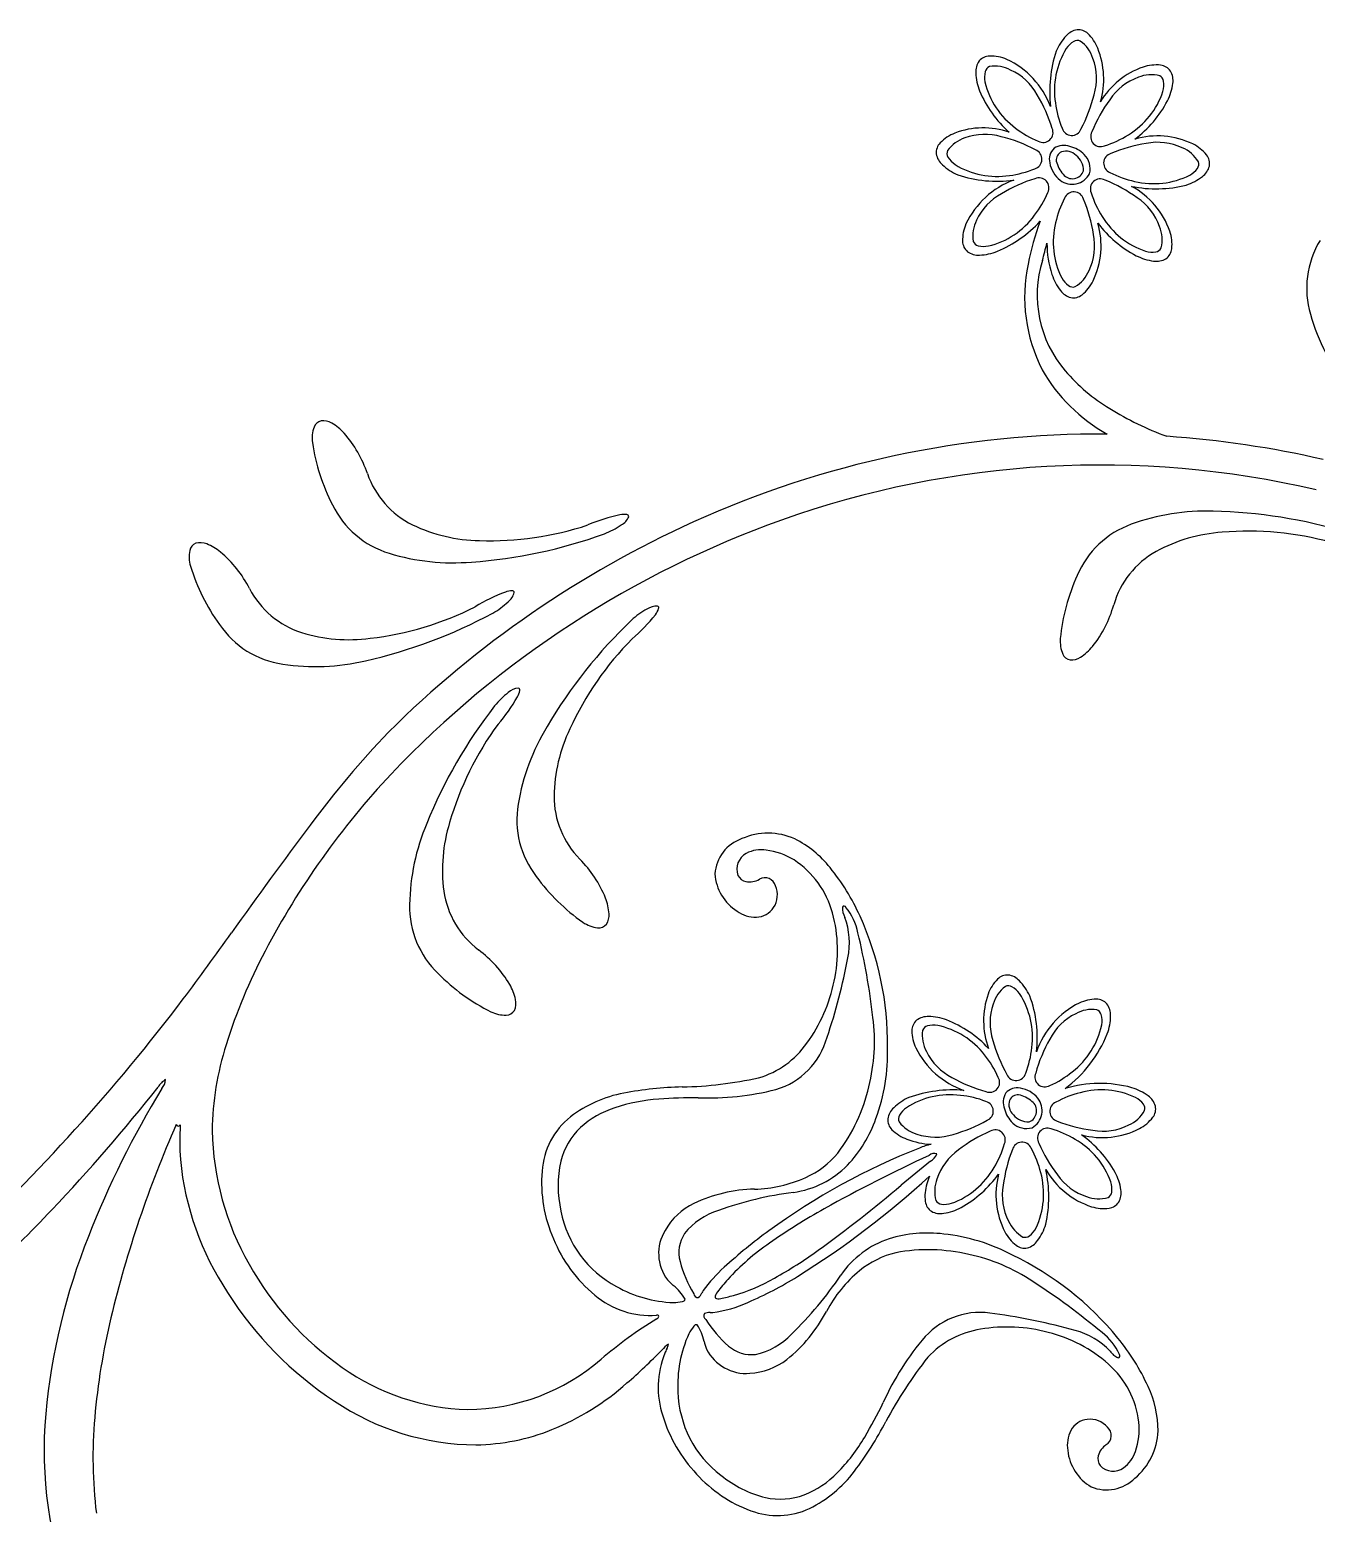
# Model space of a CAD drawing. Extents: x -4 to 4, y -4.07 to 4.07.
# Drawn here: x -1.74 to -0.791, y 2.623 to 3.718 of the extents above; entities that cross this region are included whole.
import ezdxf

# ---------------------------------------------------------------- set-up
doc = ezdxf.new("R2010")
doc.units = 0

msp = doc.modelspace()

# ---------------------------------------------------------------- linework, layer by layer
at = {"color": 7, "linetype": 'CONTINUOUS'}
for centre, radius, start, end in [((-0.945607, 3.686647), 0.04032, 137.426365, 156.633797), ((-0.964908, 3.704831), 0.013809, 99.657866, 138.81091), ((-0.966331, 3.70819), 0.010294, 46.03519, 94.97625), ((-0.979997, 3.693904), 0.030063, 21.231186, 46.190238), ((-0.89085, 3.672513), 0.096589, 161.82668, 186.315463), ((-1.007882, 3.682103), 0.060336, 343.736246, 382.087596), ((-1.028204, 3.687378), 0.01381, 144.658654, 183.81103), ((-1.031587, 3.688747), 0.010293, 91.03246, 139.976365), ((-1.03115, 3.668983), 0.030062, 66.227429, 91.187612), ((-1.045693, 3.639439), 0.062977, 20.882407, 64.953003), ((-0.899216, 3.635087), 0.05901, 109.075297, 149.310201), ((-0.908834, 3.66239), 0.030063, 83.795323, 108.75528), ((-0.90667, 3.682041), 0.010294, 35.006995, 83.949149), ((-1.001698, 3.688168), 0.040322, 182.426369, 201.633345), ((-0.91016, 3.680972), 0.013811, 351.175326, 390.326144), ((-0.960946, 3.706138), 0.084845, 202.768365, 228.283944), ((-0.936497, 3.684076), 0.040324, 333.352721, 352.558787), ((-0.975405, 3.705379), 0.084669, 306.967793, 332.276917), ((-1.046631, 3.614079), 0.030064, 111.22963, 136.189361), ((-1.036495, 3.587263), 0.058731, 71.032721, 110.974043), ((-0.907843, 3.579736), 0.060336, 64.392628, 106.013836), ((-1.060917, 3.627746), 0.010293, 136.035347, 184.978377), ((-1.057557, 3.62917), 0.01381, 189.658864, 228.810349), ((-0.976387, 3.622741), 0.011346, 133.435744, 193.586427), ((-0.97708, 3.619583), 0.013432, 69.788558, 121.951244), ((-0.976175, 3.622341), 0.006417, 112.981427, 187.213978), ((-0.975298, 3.618705), 0.010125, 43.756306, 109.514458), ((-0.977862, 3.609891), 0.022947, 45.940918, 76.331125), ((-0.97647, 3.6145), 0.014058, 359.117524, 412.872), ((-0.972854, 3.615721), 0.015281, 346.28808, 404.232098), ((-0.895061, 3.607179), 0.030066, 38.79601, 63.754835), ((-0.879634, 3.619546), 0.010293, 350.007485, 398.949639), ((-1.039373, 3.648471), 0.040322, 227.427393, 246.633686), ((-0.966647, 3.623958), 0.021128, 190.589886, 231.809897), ((-0.961615, 3.626095), 0.021417, 192.291806, 222.021543), ((-0.970674, 3.617234), 0.008771, 218.627383, 340.342857), ((-0.882856, 3.621258), 0.01381, 306.173855, 345.326453), ((-1.026466, 3.695003), 0.088404, 250.919626, 278.095496), ((-0.99188, 3.54813), 0.063344, 110.454682, 154.854858), ((-0.970901, 3.619062), 0.014653, 233.044835, 331.628979), ((-0.908925, 3.691526), 0.090521, 258.480558, 284.285377), ((-0.899284, 3.642075), 0.040322, 288.351806, 307.558555), ((-0.955978, 3.549437), 0.060747, 19.488682, 61.510828), ((-1.021709, 3.562928), 0.030063, 156.229486, 181.189443), ((-1.061005, 3.638015), 0.090178, 292.821055, 317.443736), ((-0.782064, 3.500739), 0.225793, 160.253183, 168.565446), ((-1.009834, 3.559046), 0.060338, 334.392958, 376.014388), ((-0.8842, 3.626597), 0.084653, 216.9652, 242.279757), ((-1.041474, 3.56249), 0.010293, 181.035645, 229.977143), ((-2.343594, 3.905997), 1.397422, 345.16361, 345.701043), ((-0.916126, 3.560791), 0.073338, 179.946801, 198.276872), ((-0.927179, 3.560036), 0.030064, 353.797354, 378.756858), ((-0.729457, 3.52755), 0.06826, 148.806732, 196.321132), ((-1.040105, 3.565872), 0.01381, 234.655934, 273.808533), ((-1.040894, 3.592376), 0.04032, 272.425509, 291.633168), ((-0.905491, 3.587698), 0.040322, 243.350591, 262.557339), ((-0.908595, 3.561362), 0.01381, 261.176004, 300.328825), ((-0.907527, 3.557873), 0.010293, 305.00747, 353.950281), ((-0.888095, 3.521137), 0.117827, 168.065689, 207.082735), ((-0.910598, 3.522605), 0.08605, 162.714435, 220.538126), ((-0.947494, 3.550487), 0.040321, 198.351579, 217.558783), ((-0.982387, 3.546263), 0.030064, 308.795792, 333.75575), ((-0.968309, 3.53406), 0.013811, 216.17542, 255.327128), ((-0.970022, 3.530837), 0.010293, 260.007704, 308.94942), ((-0.639658, 3.553221), 0.161656, 196.109066, 217.918067), ((-0.883874, 3.529675), 0.125601, 209.674585, 240.855697), ((-0.872025, 3.556164), 0.137177, 220.719406, 238.788941), ((-0.815263, 3.647395), 0.24462, 238.491179, 249.467526), ((-1.523811, 3.422734), 0.007168, 102.60701, 160.532337), ((-1.523849, 3.417743), 0.012083, 58.367836, 97.259766), ((-1.53569, 3.396079), 0.036761, 41.835065, 60.364149), ((-1.507342, 3.416889), 0.024644, 160.481007, 187.576879), ((-1.57317, 3.363344), 0.086522, 18.509619, 41.431182), ((-0.949944, 2.691816), 0.728176, 89.614394, 114.362575), ((-0.95164, 2.678253), 0.741788, 77.051133, 86.090238), ((-1.387108, 3.435168), 0.146256, 188.464656, 207.444263), ((-0.950064, 2.696225), 0.700885, 76.846881, 109.621015), ((-1.428342, 3.41247), 0.066413, 199.032709, 243.568373), ((-1.455398, 3.397362), 0.068259, 205.69984, 253.214241), ((-0.872082, 3.201411), 0.161659, 88.126238, 109.935012), ((-0.874087, 2.99822), 0.364837, 73.054909, 88.854924), ((-0.932302, 2.652424), 0.771337, 114.349321, 134.782148), ((-0.937626, 2.659902), 0.739275, 109.583689, 136.474788), ((-1.406461, 3.460783), 0.11943, 244.485907, 269.102245), ((-1.400874, 3.572615), 0.231368, 268.152597, 288.279352), ((-1.277134, 3.231378), 0.131876, 102.048141, 112.831493), ((-1.33757, 3.401633), 0.059281, 291.137053, 304.771322), ((-1.301715, 3.347021), 0.013651, 81.107504, 102.464464), ((-1.309709, 3.363993), 0.012554, 298.280408, 336.469968), ((-1.299653, 3.359052), 0.001456, 357.183797, 448.098452), ((-0.904164, 3.289127), 0.068262, 109.72316, 157.237341), ((-1.440268, 3.689426), 0.364833, 274.082521, 289.882308), ((-0.852042, 3.228296), 0.119433, 93.835047, 118.451385), ((-0.84073, 3.116893), 0.231375, 74.658142, 94.78467), ((-1.598104, 3.329333), 0.024643, 168.971339, 196.067211), ((-1.615255, 3.332683), 0.007169, 111.102511, 169.027623), ((-1.614556, 3.327741), 0.012083, 66.858156, 105.750086), ((-1.623067, 3.304565), 0.036762, 50.327418, 68.856503), ((-1.655303, 3.266657), 0.086522, 27.001063, 49.922626), ((-1.427853, 3.486606), 0.161656, 253.002427, 274.811202), ((-0.876369, 3.275426), 0.066414, 119.369048, 163.904711), ((-1.48189, 3.365167), 0.146253, 196.956704, 215.93654), ((-0.834028, 3.254871), 0.146257, 155.493452, 174.473287), ((-1.519317, 3.336629), 0.066413, 207.524485, 252.060149), ((-1.343026, 3.179852), 0.131876, 110.540078, 121.32343), ((-1.384414, 3.290595), 0.013652, 89.596714, 110.953674), ((-1.394827, 3.306202), 0.012554, 306.772898, 344.962681), ((-1.384151, 3.3028), 0.001456, 5.678796, 96.591696), ((-1.572008, 3.608782), 0.364827, 282.57423, 298.374245), ((-1.515802, 3.499088), 0.231381, 276.644767, 296.770385), ((-1.427941, 3.339316), 0.059283, 299.630117, 313.263928), ((-1.256219, 3.238805), 0.059278, 118.769593, 132.404774), ((-1.381709, 3.368765), 0.131875, 310.708717, 321.492297), ((-1.277501, 3.280515), 0.012554, 87.067426, 125.259214), ((-1.289134, 3.295234), 0.013652, 321.07671, 342.43367), ((-1.277443, 3.291719), 0.001456, 335.435527, 426.346282), ((-1.023526, 3.317064), 0.086522, 321.506578, 344.428368), ((-1.543844, 3.317692), 0.06826, 214.19144, 261.705621), ((-1.044334, 3.018628), 0.364831, 133.657425, 149.45744), ((-1.504811, 3.387643), 0.11943, 252.977943, 277.594281), ((-1.131346, 3.105938), 0.231377, 135.26125, 155.387323), ((-0.955042, 3.266964), 0.024643, 175.360929, 202.457027), ((-1.52978, 3.410023), 0.161655, 261.493667, 283.302668), ((-0.971189, 3.260283), 0.007169, 202.402762, 260.327659), ((-0.971483, 3.265266), 0.012084, 265.67841, 304.569895), ((-0.984418, 3.286295), 0.036762, 302.572914, 321.101999), ((-1.378444, 3.22003), 0.012554, 95.511981, 133.703992), ((-1.380032, 3.23112), 0.001456, 343.87833, 434.79006), ((-1.35127, 3.181899), 0.059274, 127.212911, 140.849006), ((-1.494476, 3.292023), 0.131872, 319.150512, 329.934321), ((-1.392112, 3.23288), 0.013652, 329.521377, 350.878337), ((-1.109371, 2.995221), 0.364813, 142.099363, 157.900063), ((-0.959725, 2.707412), 0.71325, 136.330281, 143.528618), ((-1.208242, 3.068803), 0.231376, 143.70387, 163.829944), ((-1.220376, 3.120114), 0.161655, 148.728978, 170.537979), ((-1.23396, 3.150769), 0.119431, 154.437829, 179.054167), ((-1.037535, 2.760158), 0.597804, 136.847496, 152.274077), ((-1.312541, 3.135218), 0.068261, 170.32601, 217.840191), ((-1.286962, 3.152708), 0.066413, 179.971573, 224.507236), ((-1.298385, 3.069754), 0.161657, 157.17171, 178.980484), ((-1.316325, 3.098082), 0.119431, 162.880147, 187.496258), ((1.147361, 1.110171), 3.357257, 142.983658, 144.666519), ((-1.204853, 3.093207), 0.029784, 109.14821, 176.015617), ((-1.195305, 3.076862), 0.048495, 66.153855, 113.474647), ((-1.210733, 3.051578), 0.077955, 38.337627, 63.294413), ((-1.205233, 3.098801), 0.013183, 118.082453, 200.289957), ((-1.200568, 3.090112), 0.023045, 80.270402, 118.145186), ((-1.20181, 3.065742), 0.047362, 57.264407, 83.774324), ((-1.395474, 3.044939), 0.086523, 22.108946, 45.030509), ((-1.213313, 3.0487), 0.067919, 15.183461, 56.876276), ((-1.273862, 2.998478), 0.160428, 24.13817, 39.227518), ((-1.248269, 3.179507), 0.146256, 216.095451, 235.075286), ((-1.199302, 3.097635), 0.035343, 183.826465, 237.673724), ((-1.209863, 3.098086), 0.008643, 206.498857, 257.643188), ((-1.209116, 3.104013), 0.014603, 259.756335, 300.307562), ((-1.197665, 3.08437), 0.008134, 15.275109, 120.117542), ((-1.369039, 3.092219), 0.066412, 188.414017, 232.949901), ((-1.349468, 3.063908), 0.036762, 3.175343, 21.704428), ((-1.205506, 3.079848), 0.017045, 326.702616, 383.018609), ((-1.391773, 3.071162), 0.06826, 178.767975, 226.282156), ((-1.204115, 3.087772), 0.024464, 234.845705, 270.386239), ((-1.20479, 3.079597), 0.01631, 272.951337, 326.059518), ((-1.249437, 3.038854), 0.105362, 347.584151, 375.205994), ((-1.318207, 3.080012), 0.024643, 235.963754, 263.059626), ((-1.320312, 3.062665), 0.007169, 263.006112, 320.931009), ((-1.324796, 3.064855), 0.012083, 326.280389, 365.172097), ((-1.335438, 2.969809), 0.228347, 359.375059, 384.384386), ((-3.162883, 4.160405), 1.923099, 322.997091, 324.797059), ((-1.205301, 2.847648), 0.408596, 152.188811, 162.684471), ((-1.460551, 2.969687), 0.086522, 30.551705, 53.473268), ((-1.3347, 3.124409), 0.146255, 224.538607, 243.518442), ((-1.41783, 2.995205), 0.036762, 11.618005, 30.146862), ((-1.260144, 3.038848), 0.11584, 323.783475, 348.725541), ((-1.00457, 2.99645), 0.030066, 135.236286, 160.195564), ((-1.01859, 3.010393), 0.010293, 86.445549, 135.388579), ((-1.019929, 3.006998), 0.01381, 42.614579, 81.766287), ((-1.038775, 2.988337), 0.040326, 24.792248, 43.998086), ((-2.757257, 3.858349), 1.417372, 312.748136, 322.879675), ((-1.393565, 2.999764), 0.012084, 334.725094, 373.616802), ((-0.977513, 2.986983), 0.058731, 160.449174, 200.392496), ((-1.084969, 2.974281), 0.088404, 353.327687, 380.503783), ((-0.952814, 2.972808), 0.030063, 90.235109, 115.195745), ((-0.952868, 2.992577), 0.010294, 41.446193, 90.388566), ((-1.389272, 3.015725), 0.024643, 244.40619, 271.502061), ((-1.388807, 2.998256), 0.007169, 271.44795, 329.373277), ((-1.077392, 2.976207), 0.01381, 87.614279, 126.767545), ((-1.077523, 2.949688), 0.040323, 69.789893, 88.997324), ((-0.937277, 2.943351), 0.06335, 116.569994, 160.967523), ((-0.956216, 2.991124), 0.013811, 357.615768, 396.767254), ((-0.982733, 2.991254), 0.040322, 339.791762, 358.998966), ((-1.078845, 2.979554), 0.010294, 131.447307, 180.389462), ((-1.059074, 2.979607), 0.030064, 180.235562, 205.195292), ((-1.094471, 2.908505), 0.084842, 43.139529, 68.65692), ((-1.387673, 2.902655), 0.218124, 162.220729, 179.175636), ((-1.220727, 3.008027), 0.065847, 286.192519, 325.15547), ((-1.032165, 3.012364), 0.094044, 306.603446, 338.124863), ((-1.246911, 2.963321), 0.139863, 339.705721, 361.637812), ((-1.0299, 2.994885), 0.062982, 206.472663, 250.541713), ((-2.683488, 3.756367), 1.32167, 316.548929, 321.739497), ((-1.034825, 2.567491), 0.711536, 148.727922, 158.548362), ((-1.632707, 2.930439), 0.01501, 119.536032, 150.018558), ((-1.651086, 2.944304), 0.01101, 317.394683, 355.800178), ((-1.25145, 2.658055), 0.280054, 91.47471, 100.380635), ((-1.265269, 3.230165), 0.292223, 271.296312, 282.430884), ((-1.059117, 2.839266), 0.096586, 85.107914, 109.59851), ((-1.011484, 2.926011), 0.011346, 77.837285, 137.991602), ((-1.01246, 2.916241), 0.021131, 39.614997, 80.833012), ((-0.95034, 2.850862), 0.089777, 74.793724, 106.667445), ((-0.938531, 2.89892), 0.040323, 53.866864, 73.073385), ((-1.283746, 2.839887), 0.095384, 100.979019, 127.03974), ((-1.074606, 2.893649), 0.040323, 114.791643, 133.998619), ((-1.008344, 2.926781), 0.013432, 149.473224, 201.635474), ((-1.007424, 2.925021), 0.010125, 161.905612, 227.670932), ((-1.011079, 2.925807), 0.006418, 84.212113, 158.43828), ((-1.01447, 2.911158), 0.021419, 49.405767, 79.133026), ((-1.005837, 2.920435), 0.008772, 291.0892, 412.792406), ((-1.007671, 2.920617), 0.014655, 299.800394, 398.376964), ((-0.922626, 2.92014), 0.013811, 16.097043, 55.249196), ((-1.305972, 2.872023), 0.056368, 128.683493, 176.064438), ((-1.205929, 2.946086), 0.095467, 316.460895, 340.876491), ((-1.09666, 2.913832), 0.010293, 176.447605, 225.390416), ((-1.093266, 2.912492), 0.013811, 132.613648, 171.765579), ((-0.998673, 2.927804), 0.022949, 195.093474, 225.482781), ((-1.003246, 2.9263), 0.014061, 218.554624, 272.302161), ((-0.935177, 2.933911), 0.030066, 297.668256, 322.62776), ((-0.919447, 2.921931), 0.010293, 322.474441, 371.41769), ((-0.846224, 2.564964), 0.858602, 156.274313, 166.346152), ((-1.63071, 2.910745), 0.001581, 191.510488, 331.054724), ((-1.410438, 2.898367), 0.219196, 176.963114, 183.656566), ((-1.399616, 2.909866), 0.206199, 181.131808, 209.836748), ((-1.082719, 2.927849), 0.030063, 225.23547, 250.19588), ((-1.004377, 2.922653), 0.015284, 227.193286, 285.132578), ((-1.013052, 2.833748), 0.084662, 29.144947, 54.457694), ((-0.948638, 2.961026), 0.060334, 255.408988, 297.033522), ((-0.898061, 2.42337), 0.504892, 111.56181, 125.981061), ((-1.073182, 2.948895), 0.053127, 248.208331, 268.044639), ((-1.049614, 2.805178), 0.094108, 105.645974, 111.176922), ((-1.416672, 2.904571), 0.213472, 185.425427, 213.620579), ((-1.186393, 2.929269), 0.069732, 278.043227, 315.420138), ((-1.259736, 2.867412), 0.102821, 175.269711, 203.781736), ((-1.529588, 3.367598), 0.67156, 302.005819, 312.477008), ((-1.035129, 2.854604), 0.044614, 156.644947, 164.608146), ((-1.094066, 2.922963), 0.084658, 299.145717, 324.459143), ((-0.966783, 2.858555), 0.060342, 165.412196, 207.031408), ((-1.078566, 2.856855), 0.090517, 347.138951, 372.946034), ((-0.937693, 2.907429), 0.060749, 209.913548, 251.935917), ((-0.974689, 2.856005), 0.040324, 8.865593, 28.072114), ((-1.142001, 2.595046), 0.267429, 97.441256, 109.638313), ((-1.049442, 2.857489), 0.030065, 162.668463, 187.628194), ((-0.948437, 2.859763), 0.01381, 331.095592, 370.247745), ((-1.069035, 2.854838), 0.010294, 187.476115, 236.418707), ((-1.071812, 2.884607), 0.040326, 278.866319, 298.072157), ((-0.947574, 2.878375), 0.030066, 252.667689, 277.626967), ((-0.944922, 2.858781), 0.010293, 277.475864, 326.418674), ((-2.402791, 3.487817), 0.933205, 308.240986, 316.666314), ((-1.216325, 2.797074), 0.052216, 107.330585, 141.162882), ((-1.068053, 2.858353), 0.013811, 241.097469, 280.248509), ((-1.028896, 2.848447), 0.040323, 323.866047, 343.073023), ((-1.262667, 2.653908), 0.467882, 158.193867, 174.738445), ((-1.255461, 2.86636), 0.106343, 202.334, 230.392123), ((-1.235762, 2.815804), 0.025444, 146.575315, 195.015976), ((-0.984897, 2.542066), 0.357824, 125.895746, 132.728877), ((-1.0841, 2.759747), 0.069733, 108.221633, 145.598544), ((-1.077706, 2.734774), 0.095469, 82.764746, 107.180116), ((-1.080458, 2.690396), 0.13987, 62.005025, 83.936208), ((-0.993907, 2.845092), 0.030065, 207.669558, 232.629289), ((-1.005885, 2.829363), 0.010294, 232.475408, 281.417125), ((-1.007676, 2.832542), 0.01381, 286.097143, 325.249074), ((-1.379056, 2.918121), 0.228161, 209.066069, 235.077923), ((-1.171901, 2.832626), 0.091483, 194.829203, 211.089451), ((-1.160713, 2.728441), 0.101658, 131.213558, 144.341001), ((-1.113951, 2.608195), 0.228352, 39.257279, 64.26638), ((-1.322836, 3.039667), 0.283901, 293.364849, 301.699314), ((-1.36387, 2.947912), 0.26743, 314.00363, 326.200914), ((-1.368746, 2.929617), 0.267309, 212.402981, 236.703462), ((-1.282236, 2.832924), 0.063517, 229.771306, 274.097106), ((-1.246993, 2.785865), 0.003285, 188.380476, 272.544019), ((-1.251626, 2.788845), 0.007877, 307.342765, 338.585065), ((-1.205627, 2.765209), 0.043886, 149.16543, 151.768151), ((-1.238888, 2.763643), 0.007876, 85.064666, 116.309666), ((-1.239651, 2.815343), 0.043877, 271.881322, 274.484501), ((-1.248256, 2.862618), 0.09181, 277.532913, 294.457505), ((-1.182632, 2.64954), 0.511744, 166.656884, 175.014236), ((-1.099168, 2.478088), 0.339475, 121.701834, 130.28531), ((-1.277177, 2.768279), 0.001392, 23.813953, 111.986053), ((-1.278459, 2.76936), 0.002608, 290.124472, 348.529088), ((-1.239503, 2.769116), 0.003286, 151.102888, 235.257447), ((-1.164265, 2.81564), 0.091482, 212.5522, 228.812675), ((-1.018657, 2.645011), 0.115841, 74.916155, 99.858447), ((-1.215843, 2.791618), 0.052216, 282.479122, 316.311644), ((-1.028773, 2.694015), 0.065848, 98.486938, 137.450111), ((-1.013898, 2.654603), 0.105363, 48.435669, 76.057511), ((-1.060924, 2.650641), 0.160434, 24.414502, 39.503622), ((-1.565029, 3.027664), 0.406729, 310.746339, 315.750902), ((-1.208739, 2.716289), 0.06772, 158.141692, 198.009875), ((-1.2602, 2.733693), 0.016885, 121.01438, 142.988255), ((-1.174316, 2.699121), 0.106106, 154.556185, 156.457674), ((-1.275318, 2.7485), 0.006427, 323.825295, 357.002131), ((-1.20769, 2.765887), 0.025444, 228.625142, 277.066241), ((-0.849511, 2.555479), 0.292219, 141.210367, 152.345168), ((-1.412699, 2.866665), 0.166722, 234.434614, 268.475861), ((-1.417683, 2.850824), 0.150823, 270.208925, 311.031924), ((-0.989037, 2.6826), 0.06792, 6.765523, 48.458338), ((-1.427246, 2.863203), 0.192223, 292.085736, 311.628802), ((-0.985314, 2.683633), 0.077957, 0.347965, 25.304298), ((-1.41, 2.862282), 0.188396, 235.948176, 269.699973), ((-1.436561, 2.669545), 0.293287, 174.66523, 201.736694), ((-1.167767, 2.727844), 0.11027, 197.137413, 223.222566), ((-1.358697, 2.664217), 0.33507, 174.897983, 187.010708), ((-1.413408, 2.831708), 0.157839, 270.878858, 291.729743), ((-1.356004, 2.821867), 0.280056, 323.261177, 332.167102), ((-0.949944, 2.673494), 0.024464, 153.254741, 188.795722), ((-0.957568, 2.676519), 0.016311, 97.58122, 150.68875), ((-0.957661, 2.675766), 0.017045, 40.62194, 96.936208), ((-0.950128, 2.680784), 0.008134, 303.524423, 408.36704), ((-0.955805, 2.686232), 0.048494, 310.165983, 357.487873), ((-0.968658, 2.685341), 0.047362, 339.866936, 366.377079), ((-0.937611, 2.661803), 0.014602, 123.333455, 163.886459), ((-0.938967, 2.673428), 0.035344, 185.967593, 239.813768), ((-0.943254, 2.663765), 0.008643, 165.997335, 217.142973), ((-0.946273, 2.675634), 0.023047, 305.499593, 343.371032), ((-1.173673, 2.719205), 0.100074, 221.933753, 249.870632), ((-1.207416, 2.7122), 0.095387, 296.602601, 322.662643), ((-0.940557, 2.667596), 0.013183, 223.353092, 305.559188), ((-0.945401, 2.670422), 0.029787, 247.628385, 314.492219), ((-1.18838, 2.677415), 0.055779, 249.281668, 295.119384)]:
    msp.add_arc(centre, radius, start, end, dxfattribs=at)
at = {"color": 2, "linetype": 'CONTINUOUS'}
for centre, radius, start, end in [((-0.924669, 3.673517), 0.059269, 148.414552, 188.813857), ((-0.959897, 3.693986), 0.018567, 121.716412, 145.282636), ((-0.966909, 3.705226), 0.00532, 66.725365, 121.110976), ((-0.979523, 3.689668), 0.02519, 17.648901, 54.253318), ((-1.0299, 3.686242), 0.00532, 111.720343, 166.107253), ((-1.027818, 3.666322), 0.025189, 62.649725, 99.253472), ((-0.995275, 3.682553), 0.042405, 343.491099, 380.357946), ((-1.016995, 3.683254), 0.018565, 166.719533, 190.287572), ((-0.977613, 3.693686), 0.059265, 193.412366, 233.813892), ((-1.033925, 3.650153), 0.042404, 28.491063, 65.35925), ((-0.907714, 3.643388), 0.042406, 109.626239, 146.49331), ((-0.912384, 3.660031), 0.025189, 75.73124, 112.336997), ((-0.908569, 3.679693), 0.00532, 8.873607, 63.260733), ((-0.921685, 3.677844), 0.018565, 344.697687, 368.266405), ((-1.090132, 3.613869), 0.10923, 16.869403, 31.155336), ((-1.060704, 3.696649), 0.10926, 331.872841, 346.154893), ((-0.960005, 3.691679), 0.059266, 301.170781, 341.57253), ((-0.911386, 3.673521), 0.072425, 187.206105, 202.575649), ((-0.854876, 3.602317), 0.109254, 143.829922, 158.112887), ((-1.042394, 3.614551), 0.025192, 107.650576, 144.251642), ((-1.03528, 3.598803), 0.042404, 73.49054, 110.358504), ((-1.049375, 3.533376), 0.109257, 61.872541, 76.154821), ((-0.96822, 3.703088), 0.072428, 232.208073, 247.576704), ((-0.992319, 3.642583), 0.00735, 241.304849, 383.952139), ((-0.971207, 3.647781), 0.00735, 196.313441, 338.944088), ((-0.949824, 3.639486), 0.00735, 151.035203, 293.677349), ((-0.968532, 3.701847), 0.072408, 287.405481, 302.779359), ((-1.057953, 3.627167), 0.005319, 156.719518, 211.107077), ((-1.000508, 3.62287), 0.00735, 286.309718, 428.949746), ((-0.940239, 3.619969), 0.00735, 106.034843, 248.676384), ((-0.899382, 3.526554), 0.109249, 98.830469, 113.114119), ((-0.907703, 3.592953), 0.042405, 64.626692, 101.493986), ((-0.899237, 3.608023), 0.025189, 30.732424, 67.338405), ((-1.046713, 3.634181), 0.018568, 211.718591, 235.284361), ((-1.026244, 3.669404), 0.059266, 238.413156, 278.814016), ((-1.026245, 3.682673), 0.072407, 277.205519, 292.579169), ((-0.89322, 3.627198), 0.018567, 299.698109, 323.266147), ((-0.882637, 3.619229), 0.005319, 323.873718, 378.261277), ((-0.966595, 3.503942), 0.109233, 106.869649, 121.155353), ((-0.995311, 3.601758), 0.00735, 331.309918, 473.947071), ((-0.950082, 3.601027), 0.00735, 61.040423, 203.672129), ((-0.987245, 3.506084), 0.109246, 53.830498, 68.114605), ((-0.909365, 3.677313), 0.072428, 242.408173, 257.77726), ((-0.910534, 3.664076), 0.059267, 256.172103, 296.57274), ((-1.002879, 3.560151), 0.042405, 118.492139, 155.359433), ((-1.055802, 3.625848), 0.072412, 322.207173, 337.579226), ((-0.912244, 3.560563), 0.072439, 152.408082, 167.774887), ((-0.969598, 3.591443), 0.00735, 16.036468, 158.678614), ((-1.063019, 3.550585), 0.109255, 8.830217, 23.113182), ((-0.88767, 3.619759), 0.072464, 197.411581, 212.773595), ((-0.94618, 3.558917), 0.042406, 19.627015, 56.493862), ((-1.046414, 3.616466), 0.059268, 283.412444, 323.813081), ((-1.019049, 3.566258), 0.02519, 152.648524, 189.2516), ((-0.925487, 3.561737), 0.059272, 166.172913, 206.570885), ((-0.897885, 3.611214), 0.059273, 211.173924, 251.571007), ((-0.929537, 3.563587), 0.02519, 345.732485, 382.336902), ((-1.038969, 3.564176), 0.005319, 201.720484, 256.108692), ((-0.996614, 3.558907), 0.042404, 334.625195, 371.493606), ((-1.035981, 3.577081), 0.018565, 256.716015, 280.284733), ((-0.911724, 3.572888), 0.018565, 254.69746, 278.266632), ((-0.909875, 3.559773), 0.00532, 278.877029, 333.264372), ((-0.981545, 3.55044), 0.025189, 300.733004, 337.338315), ((-0.962371, 3.544422), 0.018566, 209.698769, 233.266354), ((-0.970339, 3.53384), 0.00532, 233.87654, 288.263449), ((-1.004942, 2.992206), 0.025188, 127.170408, 163.778846), ((-1.017937, 3.007443), 0.00532, 60.315651, 114.700395), ((-1.024669, 2.996033), 0.018567, 36.139287, 59.705738), ((-1.059377, 2.974693), 0.059272, 352.611519, 393.010379), ((-0.989015, 2.985481), 0.042407, 161.065745, 197.932815), ((-0.949568, 2.954049), 0.042409, 116.067209, 152.93227), ((-0.956077, 2.970065), 0.02519, 82.171977, 118.776617), ((-0.954492, 2.990031), 0.00532, 15.314823, 69.701299), ((-0.967319, 2.986723), 0.018566, 351.138122, 374.706387), ((-1.056333, 2.976344), 0.02519, 172.170528, 208.775168), ((-1.076298, 2.97793), 0.00532, 105.319201, 159.703945), ((-1.07299, 2.965103), 0.018566, 81.138009, 104.7065), ((-1.082444, 2.925466), 0.059274, 37.612036, 78.009342), ((-1.006951, 2.996173), 0.059269, 307.611306, 348.011944), ((-0.92397, 3.001196), 0.109248, 195.269323, 209.553201), ((-0.892474, 2.919173), 0.109237, 150.268957, 164.554661), ((-1.040317, 2.982853), 0.042408, 206.066556, 242.932733), ((-1.091598, 2.915852), 0.072421, 23.847485, 39.218169), ((-1.072656, 2.974368), 0.072427, 338.847382, 354.217381), ((-1.012213, 2.950121), 0.00735, 202.475637, 345.113244), ((-0.990977, 2.945449), 0.00735, 157.477312, 300.116886), ((-1.016587, 3.005358), 0.072454, 293.851021, 309.214633), ((-1.005431, 3.039966), 0.109259, 240.269361, 254.552097), ((-1.031718, 2.941444), 0.00735, 247.477871, 390.115781), ((-0.949232, 2.876638), 0.059276, 64.854305, 105.250499), ((-1.060961, 2.873045), 0.05927, 82.611463, 123.010545), ((-1.060631, 2.859789), 0.072403, 68.844181, 84.219429), ((-1.036388, 2.920208), 0.00735, 292.474941, 435.116028), ((-0.980026, 2.920001), 0.00735, 112.744825, 255.384399), ((-0.947728, 2.863428), 0.072445, 103.649887, 119.016008), ((-0.93284, 2.913944), 0.018568, 38.156366, 61.723724), ((-0.922458, 2.922174), 0.00532, 343.163894, 397.549505), ((-1.093711, 2.914484), 0.00532, 150.317227, 204.704353), ((-1.0823, 2.907751), 0.018569, 126.138464, 149.704688), ((-1.087463, 3.008452), 0.109248, 285.268742, 299.552848), ((-0.939331, 2.932964), 0.02519, 294.084632, 330.691729), ((-1.078471, 2.927481), 0.025191, 217.171729, 253.775476), ((-1.07175, 2.943407), 0.042408, 251.066818, 287.932772), ((-0.988052, 2.80505), 0.109246, 113.310757, 127.595319), ((-1.027564, 2.899037), 0.00735, 337.746063, 480.388966), ((-0.989122, 2.900252), 0.00735, 67.747159, 210.386582), ((-1.006277, 2.837435), 0.072418, 58.647045, 74.01887), ((-0.941505, 3.014405), 0.109251, 248.31087, 262.594976), ((-0.948171, 2.947819), 0.042407, 259.93079, 296.797861), ((-1.030419, 2.856842), 0.042407, 124.931115, 161.797963), ((-1.090382, 2.916195), 0.07242, 328.645293, 344.016662), ((-0.913426, 2.851422), 0.109236, 158.309496, 172.5952), ((-1.007815, 2.889941), 0.00735, 22.745642, 165.392478), ((-1.064384, 2.857646), 0.07244, 13.648347, 29.015381), ((-0.895129, 2.939768), 0.109252, 203.31116, 217.595038), ((-0.998007, 2.847817), 0.059273, 19.853336, 60.252196), ((-1.047173, 2.861097), 0.02519, 159.086174, 195.691262), ((-1.079996, 2.907919), 0.059269, 289.852284, 330.253366), ((-1.051174, 2.859147), 0.059272, 334.8534, 375.252038), ((-0.946926, 2.897397), 0.042408, 214.930339, 251.796293), ((-0.979996, 2.858086), 0.042408, 169.931163, 206.796893), ((-0.946879, 2.861081), 0.005319, 298.159842, 352.54805), ((-0.960039, 2.862604), 0.018567, 353.156991, 376.725029), ((-1.066735, 2.856795), 0.00532, 208.162439, 262.549781), ((-1.065212, 2.869954), 0.018567, 263.156651, 286.72537), ((-0.951182, 2.880646), 0.025193, 249.089549, 285.691955), ((-0.994852, 2.849248), 0.025191, 204.086382, 240.692139), ((-1.005642, 2.832373), 0.00532, 253.16292, 307.550479), ((-1.013874, 2.842757), 0.01857, 308.159586, 331.724903)]:
    msp.add_arc(centre, radius, start, end, dxfattribs=at)
at = {"color": 1, "linetype": 'CONTINUOUS'}
for centre, radius, start, end in [((-1.124607, 3.070539), 0.015861, 179.074187, 207.448327), ((-1.139205, 3.070192), 0.001398, 12.875869, 154.427894), ((-1.168687, 3.044525), 0.040327, 10.442844, 40.103847), ((-1.189454, 3.044434), 0.054138, 348.264149, 380.31273), ((-1.625766, 2.931494), 0.511108, 6.487618, 13.618183), ((-1.546743, 3.109175), 0.41723, 341.201243, 349.539369), ((-1.251925, 2.971604), 0.13515, 345.706165, 367.499495), ((-1.205062, 2.989213), 0.055227, 286.328338, 344.790254), ((-1.238909, 3.127211), 0.197275, 267.635552, 284.494041), ((-1.249924, 2.96847), 0.132461, 323.268785, 346.806436), ((-1.26648, 2.795174), 0.134268, 94.04174, 108.245257), ((-1.247233, 2.515636), 0.414468, 89.974387, 93.972081), ((-1.287113, 2.85636), 0.069699, 107.884108, 132.183683), ((-1.299169, 2.871061), 0.05072, 133.243825, 166.139869), ((-1.267908, 2.865145), 0.082506, 167.351794, 193.089176), ((-1.196108, 2.933356), 0.06845, 294.656331, 319.881911), ((-0.587709, 1.82932), 1.165568, 114.786079, 119.060994), ((-0.247459, 1.849187), 1.324684, 128.689315, 129.887932), ((-1.072779, 2.883939), 0.005055, 66.764996, 134.971873), ((-1.080416, 2.892218), 0.010294, 298.42743, 339.327898), ((-1.208455, 2.964085), 0.10154, 271.758718, 293.754619), ((-1.20318, 2.752759), 0.109854, 91.125999, 115.262851), ((-1.763766, 3.651457), 1.030616, 305.979251, 310.315336), ((-1.229005, 2.808133), 0.048756, 115.587842, 150.465208), ((-0.926187, 2.441593), 0.465968, 119.250526, 125.114272), ((-1.269984, 2.861162), 0.079655, 190.63631, 242.153211), ((-1.243386, 2.81525), 0.032747, 148.896416, 216.752675), ((-1.090542, 2.671926), 0.183026, 124.502571, 137.332344), ((-1.354552, 3.09131), 0.336924, 299.096777, 305.627873), ((-1.084753, 2.749228), 0.06845, 103.759085, 128.984664), ((-1.077182, 2.685411), 0.132468, 76.83579, 100.37276), ((-1.075262, 2.68223), 0.135152, 56.142434, 77.935537), ((-0.684488, 3.391556), 0.835153, 225.522178, 225.937457), ((-1.137739, 2.716754), 0.117945, 137.805702, 143.608295), ((-1.259391, 2.917724), 0.138975, 286.06284, 299.61672), ((-1.062701, 2.724524), 0.101538, 129.887313, 151.883669), ((-1.277169, 2.365077), 0.511092, 50.023671, 57.154464), ((-1.262304, 2.869738), 0.090868, 240.397198, 268.157037), ((-1.284048, 2.766392), 0.031286, 28.859296, 53.16091), ((-1.229145, 2.782904), 0.005212, 132.738416, 185.082041), ((-1.231922, 2.785702), 0.004057, 233.483369, 293.002794), ((-1.250108, 2.887314), 0.107185, 280.629308, 285.792159), ((-1.266194, 2.815751), 0.036847, 271.503903, 281.884523), ((-1.258567, 2.781617), 0.001923, 268.845452, 356.270508), ((-1.249715, 2.823075), 0.109857, 308.379039, 332.515665), ((-1.038675, 2.716403), 0.055229, 78.852288, 137.31356), ((-1.221253, 2.738644), 0.036842, 141.75433, 152.136322), ((-1.248448, 2.760632), 0.001923, 67.365951, 154.798706), ((-1.27341, 2.744557), 0.031292, 10.480014, 34.779362), ((-1.082892, 2.356962), 0.417254, 74.102568, 82.440236), ((-1.171145, 2.718158), 0.090871, 155.485274, 183.244661), ((-0.446811, 3.004295), 0.835394, 197.704236, 198.119286), ((-0.93005, 2.624804), 0.197281, 139.147776, 156.006266), ((-0.982267, 2.705873), 0.054139, 43.329552, 75.377234), ((-0.972963, 2.724442), 0.040326, 23.537401, 53.199756), ((-1.21157, 2.759303), 0.03275, 206.891045, 274.744159), ((-0.930084, 2.75239), 0.015862, 216.194504, 244.567516), ((-0.936877, 2.739463), 0.001398, 269.214111, 410.772533), ((-1.211564, 2.775348), 0.048757, 273.17717, 308.05476), ((-1.182242, 2.715084), 0.079655, 181.488422, 233.005323), ((-1.481799, 2.888904), 0.41453, 329.670244, 333.667251), ((-1.239808, 2.747517), 0.134263, 315.396304, 329.600505), ((-1.17775, 2.715178), 0.082509, 230.552806, 256.289963), ((-1.194148, 2.701867), 0.0697, 291.45735, 315.757152), ((-1.186329, 2.684539), 0.050721, 257.501717, 290.397312)]:
    msp.add_arc(centre, radius, start, end, dxfattribs=at)

doc.saveas('drawing.dxf')
